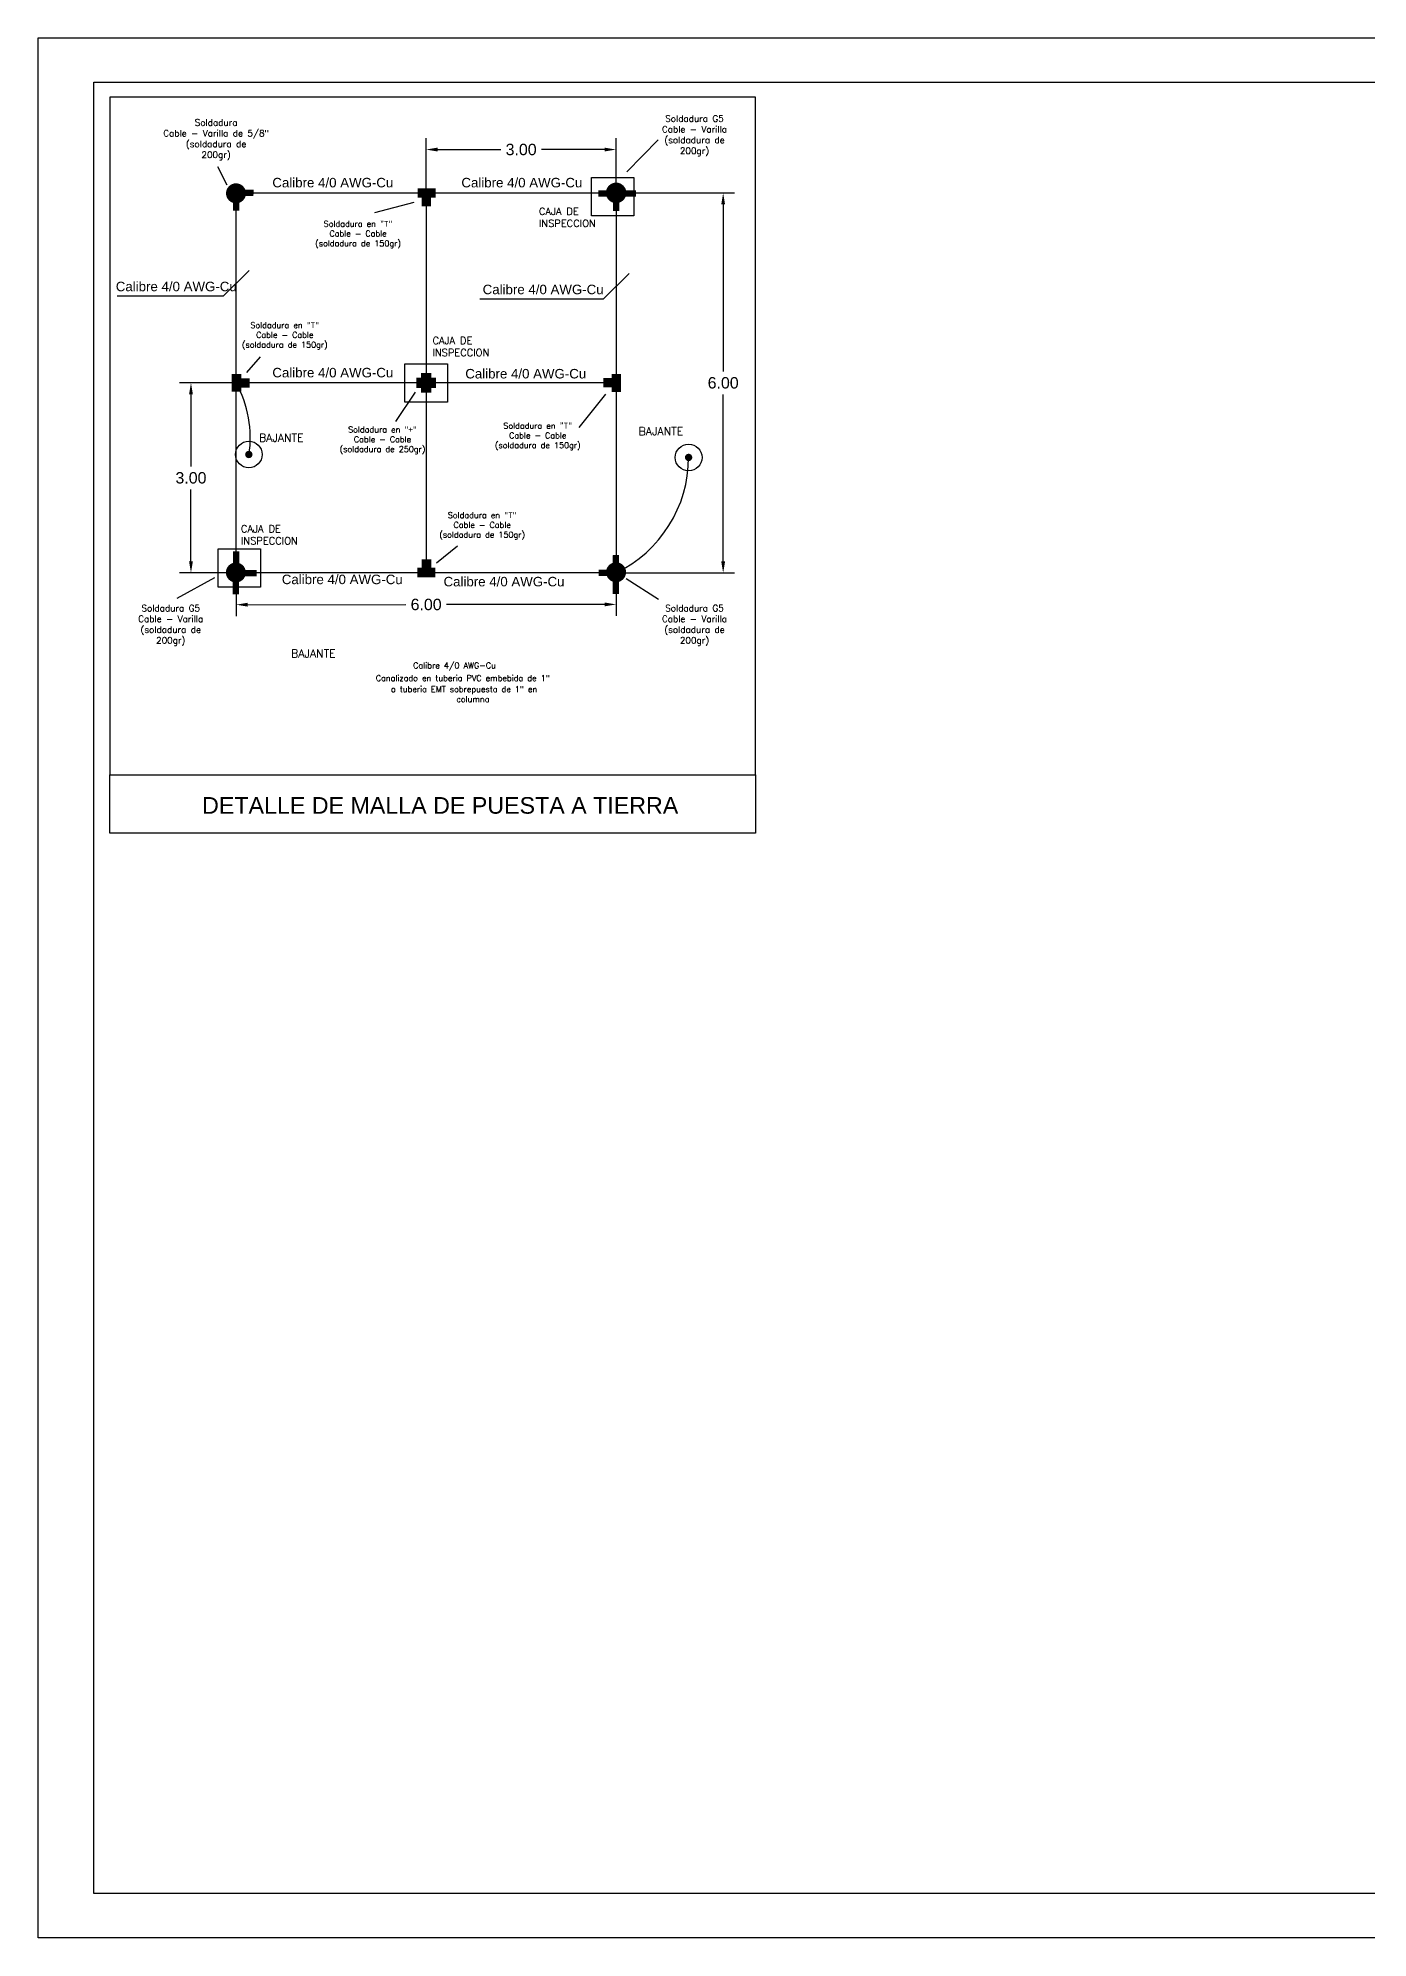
# Model space of a CAD drawing. Header units: millimetres. Extents: x 4.4 to 81.4, y 5.1 to 81.2.
# Drawn here: x 4.36 to 25.36, y 5.14 to 35.14 of the extents above; entities that cross this region are included whole.
import ezdxf

# ---------------------------------------------------------------- set-up
doc = ezdxf.new("R2010")
doc.units = ezdxf.units.MM
doc.linetypes.add('CENTER', pattern=[50.8, 31.75, -6.35, 6.35, -6.35])
doc.layers.get('Defpoints').update_dxf_attribs({"color": 8})
for name, color, linetype in [('Bajante', 3, 'CENTER'), ('plano', 7, 'Continuous'), ('RE60', 2, 'Continuous')]:
    doc.layers.add(name, color=color, linetype=linetype)
doc.layers.add('TEXTOELECTRICO', color=7, linetype='Continuous', lineweight=25)
doc.styles.add('RomanS', font='romans.shx')
doc.styles.add('SIMPLEX', font='SIMPLEX.shx')
doc.styles.get("Standard").update_dxf_attribs({"font": 'arial.ttf'})
doc.dimstyles.get("Standard").update_dxf_attribs({"dimtxt": 0.18, "dimasz": 0.18, "dimexe": 0.18, "dimexo": 0.0625, "dimgap": 0.09, "dimtad": 0, "dimtih": 1, "dimtoh": 1, "dimdec": 4, "dimzin": 0, "dimdsep": 46, "dimtxsty": 'Standard', "dimcen": 0.09, "dimadec": 0, "dimazin": 0, "dimtfac": 1, "dimtdec": 4, "dimtofl": 0, "dimtmove": 0, "dimatfit": 3, "dimfxl": 1, "dimtolj": 1, "dimtzin": 0, "dimarcsym": 0})

# ---------------------------------------------------------------- blocks, each defined once
blk = doc.blocks.new('*D13')
at = {"layer": 'Defpoints', "color": 0, "transparency": 16777216}
for p in [(13.487, 32.696), (15.177, 32.696), (13.487, 26.696)]:
    blk.add_point(p, dxfattribs=at)
at = {"layer": 'RE60', "color": 0, "lineweight": -2, "transparency": 16777216}
for p, q in [((13.55, 32.696), (15.357, 32.696)), ((15.177, 32.516), (15.177, 29.878)), ((15.177, 26.876), (15.177, 29.514)), ((13.55, 26.696), (15.357, 26.696))]:
    blk.add_line(p, q, dxfattribs=at)
at = {"layer": 'RE60', "color": 0, "transparency": 16777216}
for points in [[(15.147, 32.516), (15.207, 32.516), (15.177, 32.696)], [(15.147, 26.876), (15.207, 26.876), (15.177, 26.696)]]:
    blk.add_solid(points, dxfattribs=at)
at = {"layer": 'RE60', "color": 0, "transparency": 16777216, "insert": (15.177, 29.696), "char_height": 0.18, "attachment_point": 5}
blk.add_mtext('\\A1;6.00', dxfattribs=at)
blk = doc.blocks.new('*D14')
at = {"layer": 'Defpoints', "color": 0, "transparency": 16777216}
for p in [(7.487, 26.691), (13.487, 26.696), (7.488, 26.194)]:
    blk.add_point(p, dxfattribs=at)
at = {"layer": 'RE60', "color": 0, "lineweight": -2, "transparency": 16777216}
for p, q in [((7.487, 26.629), (7.488, 26.014)), ((13.487, 26.633), (13.488, 26.018)), ((7.668, 26.194), (10.164, 26.196)), ((13.308, 26.198), (10.811, 26.196))]:
    blk.add_line(p, q, dxfattribs=at)
at = {"layer": 'RE60', "color": 0, "transparency": 16777216}
for points in [[(7.668, 26.224), (7.668, 26.164), (7.488, 26.194)], [(13.308, 26.228), (13.308, 26.168), (13.488, 26.198)]]:
    blk.add_solid(points, dxfattribs=at)
at = {"layer": 'RE60', "color": 0, "transparency": 16777216, "insert": (10.487, 26.196), "char_height": 0.18, "attachment_point": 5}
blk.add_mtext('\\A1;6.00', dxfattribs=at)
blk = doc.blocks.new('*D15')
at = {"layer": 'Defpoints', "color": 0, "transparency": 16777216}
for p in [(6.774, 29.696), (7.487, 29.696), (7.487, 26.696)]:
    blk.add_point(p, dxfattribs=at)
at = {"layer": 'RE60', "color": 0, "lineweight": -2, "transparency": 16777216}
for p, q in [((7.425, 29.696), (6.594, 29.696)), ((6.774, 29.516), (6.774, 28.378)), ((6.774, 26.876), (6.774, 28.014)), ((7.425, 26.696), (6.594, 26.696))]:
    blk.add_line(p, q, dxfattribs=at)
at = {"layer": 'RE60', "color": 0, "transparency": 16777216}
for points in [[(6.744, 29.516), (6.804, 29.516), (6.774, 29.696)], [(6.744, 26.876), (6.804, 26.876), (6.774, 26.696)]]:
    blk.add_solid(points, dxfattribs=at)
at = {"layer": 'RE60', "color": 0, "transparency": 16777216, "insert": (6.774, 28.196), "char_height": 0.18, "attachment_point": 5}
blk.add_mtext('\\A1;3.00', dxfattribs=at)
blk = doc.blocks.new('*D16')
at = {"layer": 'Defpoints', "color": 0, "transparency": 16777216}
for p in [(13.487, 33.38), (10.487, 32.696), (13.487, 32.696)]:
    blk.add_point(p, dxfattribs=at)
at = {"layer": 'RE60', "color": 0, "lineweight": -2, "transparency": 16777216}
for p, q in [((10.487, 32.758), (10.487, 33.56)), ((10.667, 33.38), (11.664, 33.38)), ((13.307, 33.38), (12.311, 33.38)), ((13.487, 32.758), (13.487, 33.56))]:
    blk.add_line(p, q, dxfattribs=at)
at = {"layer": 'RE60', "color": 0, "transparency": 16777216}
for points in [[(10.667, 33.41), (10.667, 33.35), (10.487, 33.38)], [(13.307, 33.41), (13.307, 33.35), (13.487, 33.38)]]:
    blk.add_solid(points, dxfattribs=at)
at = {"layer": 'RE60', "color": 0, "transparency": 16777216, "insert": (11.987, 33.38), "char_height": 0.18, "attachment_point": 5}
blk.add_mtext('\\A1;3.00', dxfattribs=at)

msp = doc.modelspace()

# ---------------------------------------------------------------- hatches: boundary and pattern name
h = msp.add_hatch(color=3)
edge = h.paths.add_edge_path()
edge.add_arc((7.485, 32.689), 0.158, 269.7289, 629.7289)
for points in [[(7.761, 32.646), (7.573, 32.647), (7.574, 32.746), (7.762, 32.746)], [(10.635, 32.768), (10.352, 32.768), (10.352, 32.618), (10.635, 32.618)], [(10.415, 32.767), (10.415, 32.485), (10.565, 32.485), (10.565, 32.767)], [(13.395, 32.636), (13.207, 32.636), (13.207, 32.736), (13.395, 32.735)], [(13.802, 32.636), (13.633, 32.636), (13.633, 32.736), (13.803, 32.735)], [(7.537, 32.603), (7.536, 32.415), (7.436, 32.415), (7.437, 32.604)], [(13.438, 32.411), (13.438, 32.599), (13.538, 32.599), (13.537, 32.411)], [(7.417, 29.838), (7.417, 29.556), (7.567, 29.556), (7.567, 29.838)], [(7.418, 29.619), (7.701, 29.619), (7.701, 29.769), (7.418, 29.769)], [(10.641, 29.614), (10.333, 29.614), (10.333, 29.777), (10.641, 29.777)], [(10.569, 29.85), (10.569, 29.541), (10.406, 29.541), (10.406, 29.85)], [(13.566, 29.774), (13.283, 29.774), (13.283, 29.624), (13.566, 29.624)], [(13.566, 29.554), (13.566, 29.837), (13.417, 29.837), (13.417, 29.554)], [(7.536, 26.849), (7.536, 27.037), (7.436, 27.037), (7.436, 26.849)], [(7.813, 26.744), (7.624, 26.744), (7.624, 26.644), (7.813, 26.644)], [(10.349, 26.626), (10.632, 26.626), (10.632, 26.776), (10.349, 26.776)], [(10.569, 26.627), (10.569, 26.909), (10.419, 26.909), (10.419, 26.627)], [(13.209, 26.749), (13.398, 26.748), (13.397, 26.648), (13.209, 26.649)], [(13.434, 26.791), (13.435, 26.98), (13.534, 26.979), (13.534, 26.791)], [(7.434, 26.358), (7.435, 26.559), (7.535, 26.558), (7.534, 26.357)], [(13.434, 26.362), (13.435, 26.563), (13.535, 26.563), (13.534, 26.362)]]:
    msp.add_hatch(color=2).paths.add_polyline_path(points)
h = msp.add_hatch(color=3)
edge = h.paths.add_edge_path()
edge.add_arc((13.487, 32.696), 0.162, 0, 360)
h = msp.add_hatch(color=256)
h.dxf.hatch_style = 1
h.paths.add_polyline_path([(7.746, 28.565, 1), (7.629, 28.565, 1)])
h = msp.add_hatch(color=256)
h.dxf.hatch_style = 1
h.paths.add_polyline_path([(14.69, 28.519, 1), (14.573, 28.519, 1)])
h = msp.add_hatch(color=3)
edge = h.paths.add_edge_path()
edge.add_arc((7.483, 26.702), 0.158, 90, 450, ccw=False)
h = msp.add_hatch(color=3)
edge = h.paths.add_edge_path()
edge.add_arc((13.486, 26.706), 0.158, 89.7289, 449.7289)

# ---------------------------------------------------------------- linework, layer by layer
for p, q in [((14.15, 33.534), (13.658, 33.028)), ((10.487, 32.696, 1417.062), (10.487, 26.696, 1417.062)), ((13.487, 29.696, 1417.062), (7.487, 29.696, 1417.062))]:
    msp.add_line(p, q)
at = {"color": 7}
for p, q in [((7.345, 32.819), (7.198, 33.106)), ((10.293, 32.543), (9.672, 32.38)), ((7.658, 29.859), (7.871, 30.107)), ((10.01, 29.084), (10.317, 29.552)), ((13.321, 29.516), (12.897, 28.993)), ((10.651, 26.856), (10.981, 27.121)), ((7.148, 26.619), (6.549, 26.289)), ((14.155, 26.277), (13.643, 26.601))]:
    msp.add_line(p, q, dxfattribs=at)
for points in [[(4.359, 5.142), (4.359, 35.142), (46.359, 35.142), (46.359, 5.142), (4.359, 5.142)], [(5.239, 5.842), (5.239, 34.442), (45.479, 34.442), (45.479, 5.842)], [(15.686, 34.209), (5.492, 34.209), (5.492, 23.508), (15.686, 23.508)], [(5.492, 23.508), (15.686, 23.508), (15.686, 22.584), (5.492, 22.584)]]:
    msp.add_lwpolyline(points, close=True, dxfattribs=at)
at = {"elevation": 1417.062}
for points in [[(13.097, 32.939), (13.766, 32.939), (13.766, 32.334), (13.097, 32.334)], [(13.487, 26.696), (7.487, 26.696), (7.487, 32.696), (13.487, 32.696)], [(10.153, 29.998), (10.822, 29.998), (10.822, 29.393), (10.153, 29.393)], [(7.205, 27.077), (7.874, 27.077), (7.874, 26.472), (7.205, 26.472)]]:
    msp.add_lwpolyline(points, close=True, dxfattribs=at)
for centre in [(7.688, 28.565, 1417.062), (14.632, 28.518, 1417.062)]:
    msp.add_circle(centre, 0.211)
at = {"layer": 'Bajante', "ltscale": 0.09}
for centre, radius, start, end in [((5.902, 28.825), 1.808, 351.5988, 28.7757), ((12.603, 28.522, 1417.062), 2.029, 295.8301, 359.8841)]:
    msp.add_arc(centre, radius, start, end, dxfattribs=at)
at = {"layer": 'TEXTOELECTRICO', "elevation": 1417.062}
for points in [[(7.691, 31.471), (7.284, 31.064), (5.609, 31.064)], [(13.691, 31.424), (13.284, 31.016), (11.336, 31.016)]]:
    msp.add_lwpolyline(points, dxfattribs=at)

# ---------------------------------------------------------------- texts
at = {"style": 'SIMPLEX'}
for s, height, p in [('Calibre 4/0 AWG-Cu', 0.09259, (10.283, 25.188)), ('Canalizado en tuberia PVC embebida de 1"', 0.09259, (9.692, 24.988, 1417.062)), ('o tuberia EMT sobrepuesta de 1" en', 0.09259, (9.932, 24.813, 1417.062)), ('columna', 0.0926, (10.964, 24.656, 1417.062))]:
    msp.add_text(s, height=height, dxfattribs=at).set_placement(p)
at = {"color": 7, "linetype": 'Continuous', "lineweight": 0, "attachment_point": 1, "style": 'RomanS'}
for s, width, insert, char_height in [('\\pxi1.1808,qc;{\\Fsimplex|c0;\\H0.91667x;\\C256;Soldadura G5\\PCable - Varilla\\P(soldadura de\\P200gr)}', 1.58866, (13.865, 33.92), 0.11085), ('\\pxi1.1808,qc;{\\Fsimplex|c0;\\H0.91667x;\\C256;Soldadura \\PCable - Varilla de 5/8"\\P(soldadura de\\P200gr)}', 2.58919, (5.811, 33.858), 0.11085), ('{\\H0.91667x;\\C256;CAJA DE\\PINSPECCION}', 3.04695, (12.268, 32.461, -1316.434), 0.12418), ('\\pxqc;{\\Fsimplex|c0;\\H0.91667x;\\C256;Soldadura en \\f@MingLiU_HKSCS|b0|i0|c0|p18;"T"\\Fsimplex|c0; Cable - Cable (soldadura de 150gr)}', 1.37714, (8.724, 32.254), 0.101011), ('\\pxqc;{\\Fsimplex|c0;\\H0.91667x;\\C256;Soldadura en \\f@MingLiU_HKSCS|b0|i0|c0|p18;"T"\\Fsimplex|c0; Cable - Cable (soldadura de 150gr)}', 1.37714, (7.567, 30.654, 1417.062), 0.101011), ('{\\H0.91667x;\\C256;CAJA DE\\PINSPECCION}', 3.04695, (10.587, 30.421, -1316.434), 0.12418), ('\\pxqc;{\\Fsimplex|c0;\\H0.91667x;\\C256;Soldadura en \\f@MingLiU_HKSCS|b0|i0|c0|p18;"+"\\Fsimplex|c0; Cable - Cable (soldadura de 250gr)}', 1.37714, (9.11, 29.005, 1417.062), 0.101011), ('\\pxqc;{\\Fsimplex|c0;\\H0.91667x;\\C256;Soldadura en \\f@MingLiU_HKSCS|b0|i0|c0|p18;"T"\\Fsimplex|c0; Cable - Cable (soldadura de 150gr)}', 1.37714, (11.561, 29.066), 0.101011), ('\\pxqc;{\\Fsimplex|c0;\\H0.91667x;\\C256;Soldadura en \\f@MingLiU_HKSCS|b0|i0|c0|p18;"T"\\Fsimplex|c0; Cable - Cable (soldadura de 150gr)}', 1.37714, (10.684, 27.654, 1417.062), 0.101011), ('{\\H0.91667x;\\C256;CAJA DE\\PINSPECCION}', 3.04695, (7.563, 27.449, 100.629), 0.12418), ('\\pxi1.1808,qc;{\\Fsimplex|c0;\\H0.91667x;\\C256;Soldadura G5\\PCable - Varilla\\P(soldadura de\\P200gr)}', 1.58866, (5.595, 26.19), 0.11085), ('\\pxi1.1808,qc;{\\Fsimplex|c0;\\H0.91667x;\\C256;Soldadura G5\\PCable - Varilla\\P(soldadura de\\P200gr)}', 1.58866, (13.865, 26.19), 0.11085)]:
    msp.add_mtext_dynamic_manual_height_columns(s, width=width, gutter_width=1, heights=[0], dxfattribs=dict(at, insert=insert, char_height=char_height))
at = {"layer": 'plano', "color": 7, "insert": (10.709, 23.156, 34.016), "char_height": 0.2625, "width": 7.73932, "attachment_point": 2}
msp.add_mtext('DETALLE DE MALLA DE PUESTA A TIERRA', dxfattribs=at)
at = {"layer": 'TEXTOELECTRICO', "char_height": 0.15, "width": 1.90089, "attachment_point": 1}
for insert in [(8.059, 32.933, 1417.062), (11.044, 32.933, 1417.062), (5.587, 31.293), (11.38, 31.246), (8.059, 29.933, 1417.062), (11.105, 29.916), (8.208, 26.668), (10.762, 26.633)]:
    msp.add_mtext('Calibre 4/0 AWG-Cu', dxfattribs=dict(at, insert=insert))
at = {"layer": 'TEXTOELECTRICO', "color": 7, "linetype": 'Continuous', "lineweight": 0, "char_height": 0.12635, "attachment_point": 1, "style": 'RomanS'}
for insert in [(7.848, 28.894), (13.842, 28.995), (8.355, 25.487)]:
    msp.add_mtext('\\A1;{\\Fsimplex|c0;BAJANTE}', dxfattribs=dict(at, insert=insert))

# ---------------------------------------------------------------- dimensions: what is measured, and where the dimension line sits
at = {"layer": 'RE60', "color": 7}
for base, p1, p2, angle, picture, middle in [((13.487, 33.38, 1417.062), (10.487, 32.696, 1417.062), (13.487, 32.696, 1417.062), 0, '*D16', (11.987, 33.38, 1417.062)), ((15.177, 32.696, 1417.062), (13.487, 26.696, 1417.062), (13.487, 32.696, 1417.062), 90, '*D13', (15.177, 29.696, 1417.062)), ((6.774, 29.696, 1417.062), (7.487, 26.696, 1417.062), (7.487, 29.696, 1417.062), 90, '*D15', (6.774, 28.196, 1417.062)), ((7.488, 26.194, 1417.062), (13.487, 26.696, 1417.062), (7.487, 26.691, 1417.062), 180.0437, '*D14', (10.487, 26.196, 1417.062))]:
    dim = msp.add_linear_dim(base=base, p1=p1, p2=p2, angle=angle, dimstyle='Standard', override={"dimdec": 2}, dxfattribs=at)
    dim.commit()
    dim.dimension.update_dxf_attribs({"geometry": picture, "text_midpoint": middle, "dimtype": 161})

doc.saveas('drawing.dxf')
